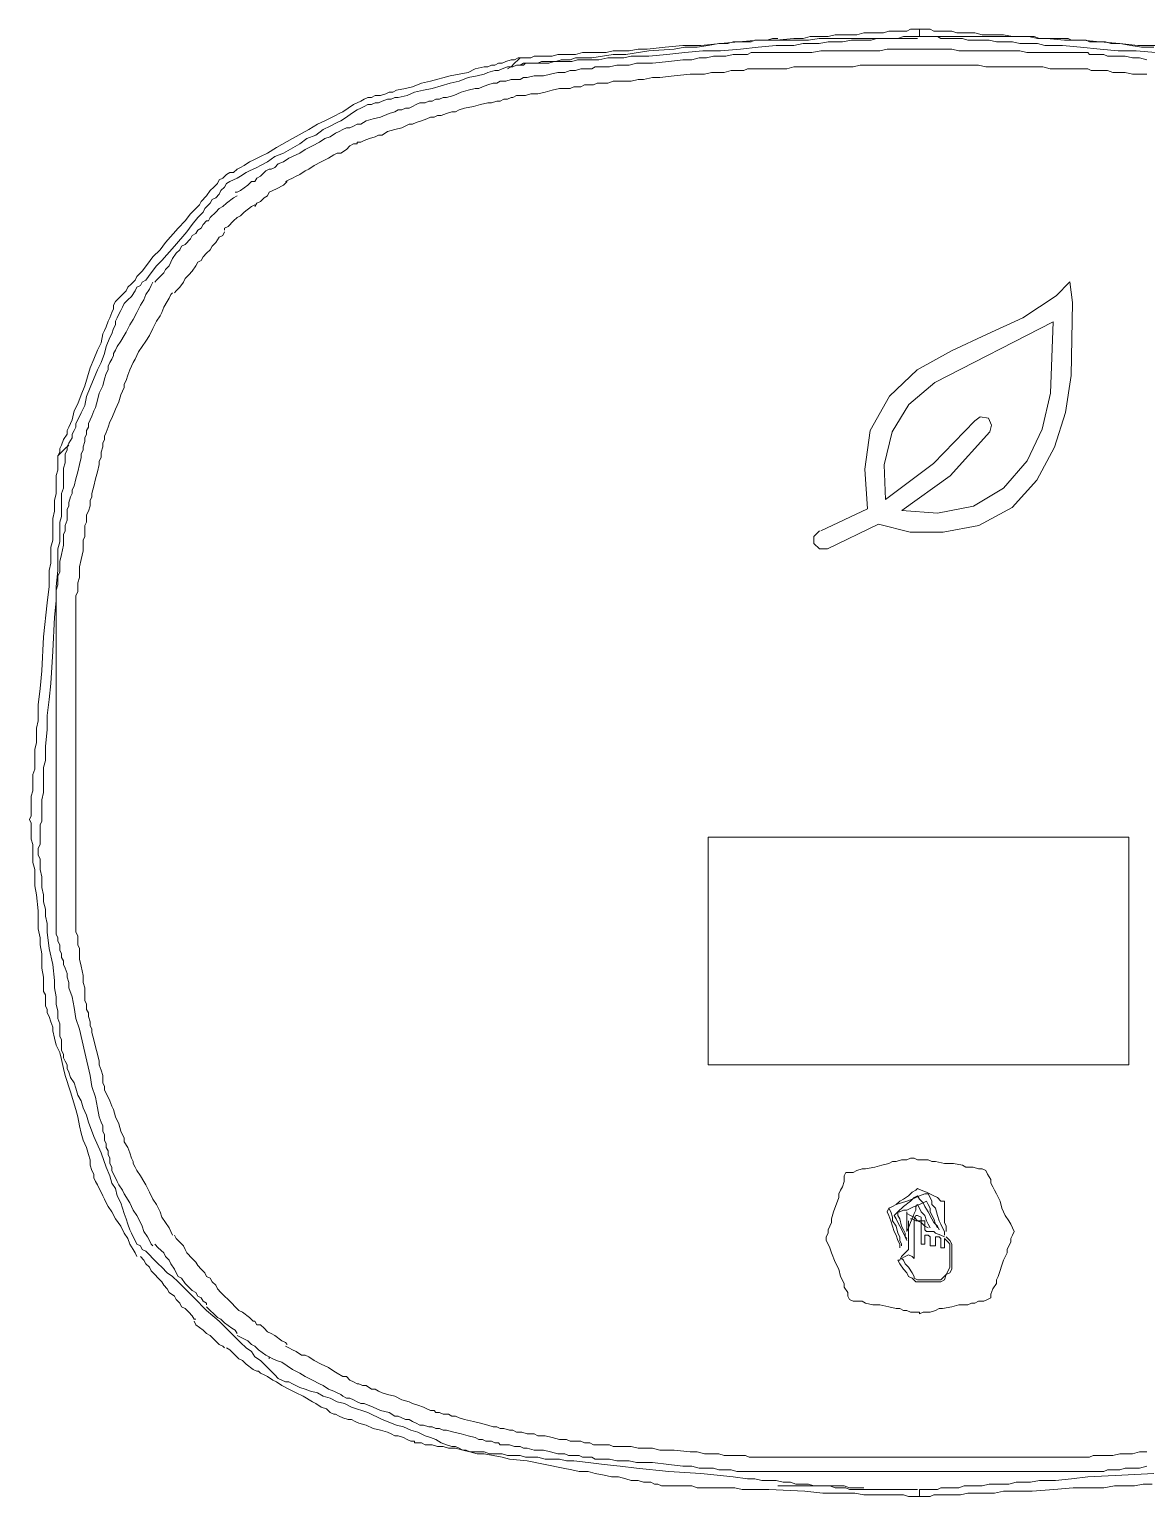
# Model space of a CAD drawing. Header units: millimetres. Extents: x 0 to 17945, y -132 to 1785.
# Drawn here: x 9668.5 to 9751.2, y 251.1 to 359.7 of the extents above; entities that cross this region are included whole.
import ezdxf

# ---------------------------------------------------------------- set-up
doc = ezdxf.new("R2010")
doc.units = ezdxf.units.MM

# ---------------------------------------------------------------- blocks, each defined once
blk = doc.blocks.new('TCR_GROWATT_40KTL3_X_FRONT')
at = {"color": 1, "lineweight": 9}
for points in [[(260.62, 357.59), (260.89, 357.59), (261.15, 357.59), (261.42, 357.59), (261.68, 357.72), (261.95, 357.72), (262.21, 357.72), (262.61, 357.72), (263.01, 357.72), (263.41, 357.85), (263.81, 357.85), (264.34, 357.85), (264.73, 357.85), (265.26, 357.98), (265.79, 357.98), (266.33, 357.98), (266.99, 357.98), (267.52, 358.12), (268.18, 358.12), (268.71, 358.12), (269.38, 358.25), (270.04, 358.25), (271.37, 358.38), (272.69, 358.51), (274.02, 358.51), (275.48, 358.65), (276.8, 358.78), (278.26, 358.91), (279.59, 358.91), (280.91, 359.04), (281.58, 359.04), (282.11, 359.18), (282.77, 359.18), (283.44, 359.18), (283.97, 359.31), (284.5, 359.31), (285.03, 359.31), (285.56, 359.31), (286.09, 359.44), (286.62, 359.44), (287.02, 359.44), (287.55, 359.44), (287.94, 359.57), (288.34, 359.57), (288.61, 359.57), (289.01, 359.57), (289.27, 359.57), (289.54, 359.71), (289.93, 359.71), (290.2, 359.71)], [(290.2, 359.71), (290.47, 359.71), (290.73, 359.71), (291, 359.71), (291.26, 359.57), (291.53, 359.57), (291.79, 359.57), (292.19, 359.57), (292.59, 359.57), (292.98, 359.44), (293.38, 359.44), (293.91, 359.44), (294.31, 359.44), (294.84, 359.31), (295.37, 359.31), (295.9, 359.31), (296.43, 359.31), (297.1, 359.18), (297.63, 359.18), (298.29, 359.18), (298.95, 359.04), (299.62, 359.04), (300.94, 358.91), (302.27, 358.91), (303.59, 358.78), (305.05, 358.65), (306.38, 358.51), (307.71, 358.51)], [(290.2, 359.18), (290.2, 359.44), (290.2, 359.71)], [(260.62, 357.05), (260.89, 357.19), (261.15, 357.19), (261.55, 357.19), (261.95, 357.19), (262.21, 357.32), (262.48, 357.32), (262.75, 357.32), (263.01, 357.32), (263.28, 357.32), (263.67, 357.45), (263.94, 357.45), (264.34, 357.45), (264.73, 357.59), (265.13, 357.59), (265.93, 357.59), (266.72, 357.72), (267.52, 357.85), (268.45, 357.85), (270.17, 358.12), (272.03, 358.25), (272.82, 358.38), (273.75, 358.38), (274.55, 358.51), (275.34, 358.65), (275.74, 358.65), (276.01, 358.65), (276.41, 358.78), (276.8, 358.78), (277.07, 358.78), (277.33, 358.78), (277.73, 358.78), (278, 358.91), (278.26, 358.91), (278.53, 358.91), (278.93, 358.91), (279.32, 359.04), (279.59, 359.04), (279.72, 359.04)], [(290.2, 359.18), (289.93, 359.18), (289.67, 359.18), (289.27, 359.18), (289.01, 359.18), (288.61, 359.04), (288.34, 359.04), (287.94, 359.04), (287.55, 359.04), (287.02, 359.04), (286.62, 358.91), (286.09, 358.91), (285.69, 358.91), (285.16, 358.91), (284.5, 358.78), (283.97, 358.78), (283.44, 358.78), (282.77, 358.65), (282.24, 358.65), (281.58, 358.65), (280.91, 358.51), (279.59, 358.51), (278.26, 358.38), (276.94, 358.25), (275.48, 358.12), (274.15, 358.12), (272.82, 357.98), (271.5, 357.85), (270.17, 357.72), (269.51, 357.72), (268.85, 357.72), (268.32, 357.59), (267.65, 357.59), (267.12, 357.59), (266.46, 357.45), (265.93, 357.45), (265.4, 357.45), (264.87, 357.45), (264.47, 357.32), (263.94, 357.32), (263.54, 357.32), (263.14, 357.32), (262.75, 357.19), (262.48, 357.19), (262.08, 357.19), (261.82, 357.19), (261.55, 357.19), (261.29, 357.19), (261.02, 357.19), (260.89, 357.05)], [(290.07, 359.04), (289.8, 359.04), (289.54, 359.04), (289.01, 359.04), (288.74, 359.04), (288.47, 359.04), (288.08, 359.04), (287.68, 359.04), (287.02, 359.04), (286.62, 359.04), (286.35, 359.04), (285.95, 359.04), (285.69, 359.04), (285.43, 359.04), (285.16, 359.04), (284.89, 359.04), (284.63, 359.04), (284.36, 359.04), (284.1, 359.04), (283.83, 359.04), (283.44, 359.04), (283.04, 359.04), (282.77, 359.04), (281.98, 358.91), (281.58, 358.91), (281.31, 358.91), (280.91, 358.91), (280.65, 358.91), (280.25, 358.91), (279.99, 358.91), (279.72, 358.91), (279.59, 358.91)], [(300.68, 359.04), (300.41, 359.04), (300.01, 359.04), (299.75, 359.04), (299.35, 359.04), (299.09, 359.04), (298.69, 359.18), (298.29, 359.18), (297.63, 359.18), (297.23, 359.18), (296.83, 359.18), (296.56, 359.18), (296.17, 359.18), (295.9, 359.18), (295.64, 359.18), (295.37, 359.18), (295.11, 359.18), (294.84, 359.18), (294.58, 359.18), (294.31, 359.18), (294.05, 359.18), (293.65, 359.18), (293.25, 359.18), (292.59, 359.18), (292.19, 359.18), (291.92, 359.18), (291.53, 359.18), (291.26, 359.18), (291, 359.18), (290.73, 359.18), (290.47, 359.18), (290.2, 359.18)], [(307.71, 357.98), (306.25, 358.12), (304.92, 358.12), (303.59, 358.25), (302.14, 358.38), (300.81, 358.51), (299.48, 358.51), (298.95, 358.65), (298.29, 358.65), (297.63, 358.65), (297.1, 358.78), (296.43, 358.78), (295.9, 358.78), (295.37, 358.91), (294.84, 358.91), (294.31, 358.91), (293.78, 358.91), (293.38, 359.04), (292.98, 359.04), (292.59, 359.04), (292.19, 359.04), (291.79, 359.04), (291.53, 359.18), (291.26, 359.18), (291, 359.18), (290.73, 359.18), (290.47, 359.18), (290.2, 359.18)], [(300.68, 359.04), (300.94, 359.04), (301.21, 359.04), (301.47, 358.91), (301.74, 358.91), (302, 358.91), (302.27, 358.91), (302.54, 358.91), (302.8, 358.78), (303.06, 358.78), (303.33, 358.78), (303.73, 358.78), (303.99, 358.78), (304.39, 358.65), (304.79, 358.65), (305.05, 358.65), (305.85, 358.51), (306.65, 358.38), (307.57, 358.38)], [(226.4, 328.14), (226.54, 328.4), (226.54, 328.67), (226.67, 328.93), (226.8, 329.33), (227.07, 329.73), (227.07, 330), (227.2, 330.26), (227.33, 330.53), (227.46, 330.79), (227.6, 331.46), (227.86, 331.99), (228.13, 332.65), (228.39, 333.31), (228.79, 334.64), (229.06, 335.3), (229.32, 335.96), (229.59, 336.49), (229.72, 337.16), (229.85, 337.42), (229.98, 337.69), (230.12, 338.09), (230.25, 338.35), (230.38, 338.75), (230.51, 339.02), (230.51, 339.28), (230.65, 339.55), (230.91, 339.81), (231.18, 340.08), (231.44, 340.34), (231.58, 340.61), (231.84, 340.87), (232.11, 341.14), (232.24, 341.4), (232.64, 341.8), (233.04, 342.33), (233.43, 342.86), (233.96, 343.39), (234.36, 343.92), (235.29, 344.98), (235.82, 345.52), (236.22, 346.05), (236.62, 346.44), (236.88, 346.71), (237.01, 346.97), (237.41, 347.37), (237.68, 347.77), (237.94, 348.03), (238.21, 348.3), (238.34, 348.56), (238.61, 348.7), (238.87, 348.96), (239.14, 349.1), (239.4, 349.1), (239.67, 349.36), (239.93, 349.49), (240.2, 349.63), (240.59, 349.89), (240.86, 350.02), (241.39, 350.29), (241.92, 350.55), (242.58, 350.95), (243.78, 351.62), (244.97, 352.28), (245.63, 352.68), (246.16, 352.94), (246.7, 353.21), (246.96, 353.34), (247.23, 353.47), (247.49, 353.6), (247.89, 353.87), (248.29, 354.14), (248.55, 354.27), (248.82, 354.4), (249.08, 354.53), (249.35, 354.67), (249.61, 354.67), (249.88, 354.8), (250.28, 354.8), (250.68, 354.93), (250.94, 355.06), (251.2, 355.06), (251.47, 355.2), (252.13, 355.33), (252.66, 355.46), (253.33, 355.73), (253.99, 355.86), (255.45, 356.26), (256.11, 356.39), (256.78, 356.52), (257.31, 356.79), (257.97, 356.92), (258.23, 356.92), (258.5, 357.05), (258.76, 357.05), (259.03, 357.19), (259.3, 357.19), (259.56, 357.32), (259.96, 357.45), (260.22, 357.45), (260.49, 357.59), (260.62, 357.59)], [(259.69, 356.79), (259.96, 356.92), (260.22, 357.19), (260.49, 357.45), (260.62, 357.59)], [(277.73, 357.98), (277.47, 357.85), (277.2, 357.85), (276.94, 357.85), (276.67, 357.85), (276.41, 357.85), (275.87, 357.72), (275.34, 357.72), (274.95, 357.72), (274.42, 357.59), (273.88, 357.59), (273.35, 357.45), (272.69, 357.45), (271.63, 357.32), (270.44, 357.19), (269.91, 357.19), (269.24, 357.19), (268.71, 357.05), (268.18, 357.05), (267.79, 357.05), (267.25, 356.92), (266.86, 356.92), (266.46, 356.92), (266.19, 356.92), (265.93, 356.79), (265.66, 356.79), (265.4, 356.79)], [(290.2, 358.25), (289.93, 358.25), (289.67, 358.25), (289.4, 358.25), (289.14, 358.25), (288.87, 358.25), (288.34, 358.25), (287.81, 358.25), (287.28, 358.12), (286.89, 358.12), (286.35, 358.12), (285.69, 358.12), (285.16, 358.12), (283.97, 358.12), (282.9, 358.12), (282.24, 357.98), (281.71, 357.98), (281.18, 357.98), (280.65, 357.98), (280.25, 357.98), (279.72, 357.98), (279.32, 357.98), (279.06, 357.98), (278.79, 357.98), (278.4, 357.98), (278.13, 357.98), (277.86, 357.98), (277.73, 357.98)], [(302.67, 357.98), (302.4, 357.98), (302.14, 357.98), (301.87, 357.98), (301.47, 357.98), (301.08, 357.98), (300.68, 357.98), (300.28, 357.98), (299.75, 357.98), (299.22, 357.98), (298.69, 357.98), (298.16, 357.98), (297.63, 358.12), (296.43, 358.12), (295.24, 358.12), (294.71, 358.12), (294.18, 358.12), (293.65, 358.12), (293.12, 358.12), (292.59, 358.25), (292.19, 358.25), (291.79, 358.25), (291.53, 358.25), (291.26, 358.25), (291, 358.25), (290.73, 358.25), (290.47, 358.25), (290.2, 358.25)], [(307.04, 357.45), (306.51, 357.59), (305.98, 357.59), (305.45, 357.72), (305.05, 357.72), (304.52, 357.72), (304.12, 357.72), (303.86, 357.85), (303.59, 357.85), (303.33, 357.85), (303.06, 357.85), (302.8, 357.85), (302.67, 357.98)], [(260.62, 357.05), (260.36, 357.05), (260.09, 356.92), (259.69, 356.92), (259.3, 356.79), (259.03, 356.66), (258.76, 356.66), (258.23, 356.52), (257.97, 356.39), (257.44, 356.26), (256.78, 356.13), (256.11, 355.86), (255.45, 355.73), (254.12, 355.33), (253.46, 355.2), (252.8, 355.06), (252.27, 354.8), (251.6, 354.67), (251.34, 354.67), (251.07, 354.53), (250.81, 354.53), (250.41, 354.4), (250.14, 354.27), (249.88, 354.27), (249.61, 354.14), (249.35, 354.14), (249.08, 354), (248.82, 353.87), (248.55, 353.74), (248.15, 353.47), (247.76, 353.21), (247.36, 352.94), (247.09, 352.81), (246.56, 352.54), (246.03, 352.28), (245.5, 351.88), (244.84, 351.62), (244.31, 351.22), (243.11, 350.55), (242.45, 350.29), (241.92, 349.89), (241.39, 349.63), (241.13, 349.49), (240.86, 349.36), (240.59, 349.23), (240.33, 349.1), (239.93, 348.83), (239.67, 348.7), (239.4, 348.56), (239.14, 348.43), (238.87, 348.3), (238.74, 348.03), (238.47, 347.77), (238.34, 347.5), (238.08, 347.24), (237.81, 347.11), (237.68, 346.84), (237.28, 346.44), (237.15, 346.18), (236.75, 345.78), (236.35, 345.25), (235.95, 344.72), (235.03, 343.66), (234.1, 342.6), (233.7, 342.2), (233.3, 341.67), (232.9, 341.14), (232.64, 341), (232.5, 340.74), (232.24, 340.61), (232.11, 340.34), (231.84, 339.94), (231.58, 339.68), (231.31, 339.41), (231.18, 339.15), (231.05, 338.88), (230.91, 338.62), (230.78, 338.35), (230.65, 338.09), (230.65, 337.82), (230.51, 337.56), (230.38, 337.16), (230.25, 336.89), (229.98, 336.23), (229.85, 335.7), (229.59, 335.04), (229.32, 334.51), (228.79, 333.18), (228.52, 332.52), (228.39, 331.85), (228.13, 331.32), (227.86, 330.79), (227.73, 330.53), (227.73, 330.26), (227.6, 330), (227.46, 329.73), (227.46, 329.47), (227.2, 329.07), (227.07, 328.8), (227.07, 328.54), (226.93, 328.27), (226.93, 328.14)], [(265.4, 356.79), (265.13, 356.79), (264.73, 356.66), (264.34, 356.66), (263.94, 356.52), (263.67, 356.52), (263.41, 356.52), (262.88, 356.39), (262.35, 356.26), (261.68, 356.26), (261.15, 356.13), (260.89, 356.13), (260.62, 355.99), (260.36, 355.99), (259.96, 355.99), (259.56, 355.86), (259.3, 355.86), (259.16, 355.86)], [(260.89, 357.05), (260.62, 357.05)], [(266.06, 355.59), (266.33, 355.73), (266.59, 355.73), (266.86, 355.73), (267.12, 355.73), (267.52, 355.86), (267.92, 355.86), (268.32, 355.86), (268.85, 355.86), (269.38, 355.99), (269.77, 355.99), (270.44, 356.13), (270.97, 356.13), (272.03, 356.26), (273.22, 356.39), (273.75, 356.39), (274.28, 356.39), (274.81, 356.52), (275.34, 356.52), (275.74, 356.52), (276.27, 356.66), (276.67, 356.66), (276.94, 356.66), (277.2, 356.66), (277.47, 356.79), (277.73, 356.79), (278, 356.79), (278.13, 356.79)], [(278.13, 356.79), (278.4, 356.79), (278.66, 356.79), (278.93, 356.79), (279.19, 356.79), (279.46, 356.79), (279.99, 356.79), (280.38, 356.79), (280.91, 356.92), (281.44, 356.92), (281.98, 356.92), (282.51, 356.92), (283.04, 356.92), (284.23, 356.92), (285.29, 356.92), (285.82, 357.05), (286.35, 357.05), (286.89, 357.05), (287.41, 357.05), (287.94, 357.05), (288.34, 357.05), (288.74, 357.05), (289.14, 357.05), (289.4, 357.05), (289.67, 357.05), (289.93, 357.05), (290.2, 357.05)], [(290.2, 357.05), (290.47, 357.05), (290.73, 357.05), (291, 357.05), (291.39, 357.05), (291.66, 357.05), (292.06, 357.05), (292.59, 357.05), (292.98, 357.05), (293.51, 357.05), (294.05, 357.05), (294.58, 357.05), (295.11, 356.92), (296.17, 356.92), (297.36, 356.92), (297.89, 356.92), (298.42, 356.92), (298.95, 356.92), (299.35, 356.92), (299.88, 356.79), (300.28, 356.79), (300.68, 356.79), (301.08, 356.79), (301.34, 356.79), (301.6, 356.79), (301.87, 356.79), (302.14, 356.79)], [(302.14, 356.79), (302.4, 356.79), (302.67, 356.79), (302.93, 356.66), (303.33, 356.66), (303.73, 356.66), (304.12, 356.66), (304.52, 356.52), (305.05, 356.52), (305.45, 356.52), (305.98, 356.39), (306.51, 356.39), (307.04, 356.39)], [(259.16, 355.86), (258.9, 355.73), (258.63, 355.73), (258.23, 355.59), (257.84, 355.46), (257.57, 355.33), (257.31, 355.33), (256.78, 355.2), (256.25, 355.06), (255.72, 354.8), (255.18, 354.67), (254.92, 354.67), (254.65, 354.53), (254.39, 354.53), (254.12, 354.4), (253.86, 354.4), (253.59, 354.27), (253.33, 354.27), (253.19, 354.27)], [(260.09, 354.67), (260.36, 354.8), (260.62, 354.8), (261.02, 354.8), (261.42, 354.93), (261.68, 354.93), (261.95, 354.93), (262.48, 355.06), (263.01, 355.2), (263.54, 355.33), (264.07, 355.33), (264.34, 355.33), (264.6, 355.46), (264.87, 355.46), (265.13, 355.46), (265.4, 355.59), (265.66, 355.59), (265.93, 355.59), (266.06, 355.59)], [(253.19, 354.27), (252.93, 354.14), (252.66, 354), (252.4, 353.87), (252.13, 353.87), (251.87, 353.74), (251.6, 353.74), (251.34, 353.6), (250.94, 353.47), (250.28, 353.21), (249.75, 353.08), (249.22, 352.94), (248.82, 352.68), (248.55, 352.68), (248.29, 352.54), (248.02, 352.41), (247.76, 352.41), (247.49, 352.28)], [(254.26, 353.21), (254.52, 353.34), (254.79, 353.34), (255.18, 353.47), (255.58, 353.6), (255.85, 353.6), (256.11, 353.74), (256.51, 353.87), (257.17, 354), (257.7, 354.14), (258.23, 354.27), (258.5, 354.27), (258.9, 354.4), (259.16, 354.4), (259.43, 354.53), (259.69, 354.53), (259.96, 354.67), (260.09, 354.67)], [(248.55, 351.35), (248.82, 351.35), (249.08, 351.48), (249.48, 351.62), (249.88, 351.75), (250.14, 351.88), (250.41, 351.88), (250.81, 352.15), (251.34, 352.28), (251.87, 352.41), (252.4, 352.68), (252.66, 352.68), (252.93, 352.81), (253.33, 352.94), (253.73, 353.08), (253.99, 353.21), (254.26, 353.21)], [(247.49, 352.28), (247.23, 352.15), (246.96, 352.01), (246.56, 351.75), (246.16, 351.62), (245.77, 351.35), (245.24, 351.09), (244.71, 350.82), (244.31, 350.55), (243.78, 350.29), (243.51, 350.16), (243.11, 349.89), (242.72, 349.76), (242.45, 349.49), (242.19, 349.36), (242.05, 349.36)], [(243.25, 348.43), (243.51, 348.56), (243.78, 348.7), (244.04, 348.83), (244.31, 348.96), (244.71, 349.23), (244.97, 349.36), (245.37, 349.63), (245.9, 349.89), (246.43, 350.16), (246.83, 350.42), (247.09, 350.55), (247.36, 350.55), (247.76, 350.82), (248.02, 351.09), (248.29, 351.22), (248.55, 351.22), (248.55, 351.35)], [(242.05, 349.36), (241.79, 349.23), (241.39, 348.83), (241.13, 348.7), (240.99, 348.43), (240.73, 348.43), (240.46, 348.17), (239.93, 347.77), (239.67, 347.64), (239.53, 347.64)], [(243.38, 348.43), (243.11, 348.17), (242.58, 347.9), (242.32, 347.77), (242.05, 347.64), (241.92, 347.37), (241.66, 347.24), (241.39, 346.97), (241.13, 346.84), (240.99, 346.58)], [(239.67, 347.37), (239.4, 347.24), (238.87, 346.84), (238.61, 346.58), (238.34, 346.44), (238.08, 346.18), (237.68, 345.78), (237.54, 345.52), (237.41, 345.52)], [(240.99, 346.71), (240.73, 346.58), (240.2, 346.18), (239.93, 345.91), (239.67, 345.78), (239.4, 345.52), (239, 345.12), (238.74, 344.98), (238.74, 344.85)], [(237.41, 345.52), (237.15, 345.25), (237.01, 344.98), (236.75, 344.85), (236.62, 344.59), (236.35, 344.45), (236.22, 344.19), (235.82, 343.79), (235.55, 343.66), (235.42, 343.39), (235.16, 343.13), (234.89, 342.73), (234.76, 342.46), (234.63, 342.2), (234.36, 341.93), (234.23, 341.67), (233.96, 341.4), (233.7, 341.14), (233.57, 341)], [(238.74, 344.72), (238.61, 344.45), (238.34, 344.32), (238.08, 343.92), (237.81, 343.66), (237.68, 343.39), (237.41, 343.13), (237.15, 342.86), (237.01, 342.6), (236.75, 342.46), (236.62, 342.2), (236.35, 341.8), (236.08, 341.54), (235.82, 341.27), (235.69, 341), (235.42, 340.61), (235.16, 340.34), (235.03, 340.21)], [(233.43, 341), (233.3, 340.74), (233.17, 340.47), (232.9, 340.08), (232.77, 339.68), (232.5, 339.28), (232.24, 338.75), (231.97, 338.22), (231.71, 337.82), (231.44, 337.29), (231.31, 337.03), (231.05, 336.63), (230.78, 336.23), (230.65, 335.96), (230.51, 335.7), (230.51, 335.57)], [(231.97, 335.04), (232.11, 335.3), (232.24, 335.57), (232.37, 335.83), (232.64, 336.23), (232.9, 336.63), (233.17, 337.03), (233.43, 337.56), (233.7, 338.09), (233.96, 338.49), (234.1, 338.75), (234.23, 339.15), (234.49, 339.55), (234.63, 339.81), (234.76, 340.08), (234.89, 340.21)], [(230.51, 335.57), (230.38, 335.3), (230.25, 335.04), (230.12, 334.77), (230.12, 334.51), (229.98, 334.24), (229.85, 333.84), (229.72, 333.31), (229.46, 332.78), (229.32, 332.25), (229.19, 331.72), (229.06, 331.46), (228.92, 331.06), (228.79, 330.79), (228.66, 330.53), (228.66, 330.26), (228.52, 330)], [(229.85, 329.33), (229.85, 329.6), (229.98, 329.86), (230.12, 330.26), (230.25, 330.66), (230.38, 330.92), (230.65, 331.59), (230.91, 332.12), (231.05, 332.65), (231.31, 333.18), (231.31, 333.45), (231.44, 333.71), (231.58, 334.11), (231.71, 334.51), (231.84, 334.77), (231.97, 335.04)], [(228.52, 330), (228.52, 329.73), (228.39, 329.47), (228.39, 329.2), (228.26, 328.8), (228.26, 328.54), (228.13, 328.27), (228.13, 328.01), (228, 327.48), (227.86, 326.95), (227.73, 326.42), (227.6, 325.88), (227.46, 325.62), (227.46, 325.35), (227.33, 325.09), (227.2, 324.69), (227.2, 324.43), (227.07, 324.16), (227.07, 324.03)], [(228.52, 323.5), (228.52, 323.76), (228.66, 324.03), (228.79, 324.43), (228.79, 324.82), (228.92, 325.09), (228.92, 325.35), (229.06, 325.88), (229.19, 326.42), (229.32, 326.95), (229.46, 327.48), (229.46, 327.74), (229.59, 328.01), (229.59, 328.4), (229.72, 328.8), (229.72, 329.07), (229.85, 329.33)], [(229.19, 274.42), (229.06, 274.69), (229.06, 274.95), (228.92, 275.22), (228.79, 275.62), (228.79, 276.01), (228.66, 276.41), (228.52, 276.94), (228.26, 277.47), (228.13, 278), (228, 278.53), (227.86, 279.2), (227.73, 279.73), (227.33, 281.05), (226.93, 282.25), (226.8, 282.78), (226.67, 283.44), (226.54, 283.97), (226.27, 284.5), (226.14, 285.03), (226.01, 285.56), (226.01, 285.83), (225.87, 286.23), (225.74, 286.62), (225.61, 286.89), (225.61, 287.15), (225.47, 287.42), (225.47, 287.69), (225.47, 287.95), (225.47, 288.22), (225.34, 288.48), (225.34, 288.75), (225.34, 289.01), (225.34, 289.28), (225.34, 289.54), (225.21, 290.21), (225.21, 290.74), (225.21, 291.27), (225.08, 291.93), (225.08, 292.46), (224.94, 293.12), (224.94, 294.45), (224.81, 295.64), (224.68, 296.31), (224.68, 296.84), (224.68, 297.5), (224.55, 298.03), (224.55, 298.56), (224.55, 299.09), (224.55, 299.36), (224.41, 299.76), (224.41, 300.15), (224.41, 300.42), (224.41, 300.68), (224.41, 300.95), (224.28, 301.21), (224.41, 301.48), (224.41, 301.88), (224.41, 302.14), (224.41, 302.41), (224.41, 302.67), (224.41, 302.94), (224.55, 303.34), (224.55, 303.73), (224.55, 304.13), (224.55, 304.53), (224.68, 304.93), (224.68, 305.46), (224.68, 305.86), (224.68, 306.39), (224.81, 306.92), (224.81, 307.45), (224.81, 307.98), (224.94, 308.51), (224.94, 309.17), (224.94, 309.7), (225.08, 310.9), (225.21, 312.22), (225.34, 314.74), (225.61, 317.26), (225.74, 318.46), (225.74, 319.65), (225.87, 320.18), (225.87, 320.84), (225.87, 321.38), (226.01, 321.9), (226.01, 322.44), (226.01, 322.97), (226.01, 323.5), (226.14, 324.03), (226.14, 324.43), (226.14, 324.82), (226.27, 325.35), (226.27, 325.75), (226.27, 326.02), (226.27, 326.42), (226.27, 326.68), (226.4, 327.08), (226.4, 327.34), (226.4, 327.74), (226.4, 328.01), (226.4, 328.14)], [(226.93, 328.14), (226.93, 327.87), (226.93, 327.61), (226.8, 327.21), (226.8, 326.95), (226.8, 326.68), (226.8, 326.42), (226.8, 326.02), (226.8, 325.75), (226.67, 325.35), (226.67, 324.96), (226.67, 324.56), (226.67, 324.16), (226.67, 323.63), (226.54, 323.23), (226.54, 322.7), (226.54, 322.3), (226.54, 321.77), (226.4, 321.24), (226.4, 320.71), (226.4, 319.65), (226.27, 318.46), (226.27, 317.4), (226.14, 316.2), (226.01, 313.68), (225.87, 311.29), (225.74, 310.1), (225.61, 308.91), (225.61, 307.85), (225.47, 306.65), (225.47, 306.12), (225.47, 305.59), (225.34, 305.06), (225.34, 304.53), (225.34, 304.13), (225.34, 303.6), (225.34, 303.2), (225.21, 302.67), (225.21, 302.27), (225.21, 301.88), (225.21, 301.48), (225.21, 301.08), (225.08, 300.82), (225.08, 300.42), (225.08, 300.15), (225.08, 299.89), (225.08, 299.62), (225.08, 299.36), (224.94, 299.09), (224.94, 298.83), (224.94, 298.56), (225.08, 298.3), (225.08, 298.03), (225.08, 297.76), (225.08, 297.5), (225.21, 296.97), (225.21, 296.57), (225.21, 296.18), (225.34, 295.64), (225.34, 295.11), (225.47, 294.58), (225.47, 294.05), (225.61, 293.52), (225.61, 292.86), (225.74, 291.66), (226.01, 290.47), (226.14, 289.28), (226.14, 288.75), (226.27, 288.08), (226.27, 287.55), (226.4, 287.02), (226.4, 286.49), (226.54, 286.09), (226.54, 285.56), (226.54, 285.16), (226.67, 284.9), (226.67, 284.64), (226.67, 284.37), (226.67, 284.11), (226.8, 283.84), (226.8, 283.57), (226.93, 283.31), (227.07, 283.04), (227.07, 282.78), (227.2, 282.51), (227.33, 282.11), (227.6, 281.72), (227.73, 281.32), (227.86, 280.79), (228.13, 280.39), (228.26, 279.86), (228.52, 279.33), (228.66, 278.8), (229.06, 277.74), (229.59, 276.54), (229.98, 275.48), (230.25, 274.82), (230.38, 274.29), (230.65, 273.89), (230.78, 273.36), (231.05, 272.83), (231.18, 272.43), (231.31, 272.04), (231.44, 271.64), (231.58, 271.24), (231.71, 270.84), (231.84, 270.58), (231.97, 270.31), (232.11, 270.05), (232.24, 269.78), (232.5, 269.65), (232.64, 269.38), (232.9, 269.25), (233.17, 268.98), (233.43, 268.72), (233.83, 268.32), (234.1, 268.06), (234.49, 267.66), (234.89, 267.39), (235.29, 266.99), (235.69, 266.6), (236.08, 266.2), (236.48, 265.8), (237.41, 264.87), (238.34, 264.08), (238.74, 263.68), (239.14, 263.28), (239.53, 262.88), (239.93, 262.48), (240.33, 262.09), (240.73, 261.82), (240.99, 261.42), (241.39, 261.16), (241.66, 260.89), (241.92, 260.63), (242.19, 260.36), (242.45, 260.1), (242.72, 259.83), (242.98, 259.7), (243.25, 259.57), (243.51, 259.57), (243.78, 259.43), (244.31, 259.17), (244.71, 259.04), (245.11, 258.9), (245.63, 258.77), (246.03, 258.51), (246.56, 258.37), (247.09, 258.11), (247.62, 257.98), (248.15, 257.71), (249.35, 257.31), (250.41, 256.78), (251.47, 256.38), (252, 256.25), (252.53, 255.99), (253.06, 255.85), (253.59, 255.59), (253.99, 255.45), (254.39, 255.32), (254.79, 255.06), (255.18, 254.92), (255.58, 254.79), (255.85, 254.79), (256.11, 254.66), (256.38, 254.53), (256.64, 254.53), (256.91, 254.39), (257.31, 254.39), (257.7, 254.39), (257.97, 254.39), (258.37, 254.26), (258.63, 254.26), (259.03, 254.26), (259.3, 254.26), (259.69, 254.13), (260.09, 254.13), (260.62, 254.13), (261.02, 254), (261.55, 254), (261.95, 254), (262.48, 253.86), (263.01, 253.86), (263.54, 253.86), (264.07, 253.73), (264.6, 253.73), (265.66, 253.6), (266.86, 253.46), (268.05, 253.33), (269.24, 253.2), (271.63, 252.94), (274.02, 252.8), (275.21, 252.67), (276.41, 252.54), (277.47, 252.4), (278, 252.4), (278.53, 252.27), (279.06, 252.27), (279.59, 252.27), (280.12, 252.14), (280.65, 252.14), (281.05, 252.01), (281.58, 252.01), (281.98, 252.01), (282.37, 251.87), (282.77, 251.87), (283.17, 251.87), (283.57, 251.87), (283.97, 251.74), (284.23, 251.74), (284.5, 251.74), (284.76, 251.74), (285.03, 251.61), (285.29, 251.61), (285.69, 251.61), (285.95, 251.61), (286.09, 251.61)], [(226.4, 328.14), (226.67, 328.4), (226.93, 328.67), (227.2, 328.93)], [(290.2, 251.61), (290.47, 251.61), (290.86, 251.61), (291.26, 251.61), (291.53, 251.61), (291.79, 251.74), (292.06, 251.74), (292.45, 251.74), (292.72, 251.74), (293.12, 251.74), (293.51, 251.87), (293.91, 251.87), (294.44, 251.87), (294.84, 251.87), (295.37, 252.01), (295.77, 252.01), (296.3, 252.01), (296.83, 252.01), (297.36, 252.14), (297.89, 252.14), (298.42, 252.14), (299.09, 252.27), (300.28, 252.27), (301.47, 252.4), (302.67, 252.54), (305.19, 252.67), (307.57, 252.8)], [(227.07, 324.03), (227.07, 323.76), (227.07, 323.36), (226.93, 322.97), (226.93, 322.57), (226.8, 322.3), (226.8, 322.04), (226.8, 321.51), (226.67, 320.84), (226.54, 320.31), (226.54, 319.78), (226.54, 319.52), (226.4, 319.25), (226.4, 318.99), (226.4, 318.59), (226.27, 318.19), (226.27, 317.93), (226.27, 317.79)], [(227.73, 317.53), (227.73, 317.79), (227.86, 318.06), (227.86, 318.46), (227.86, 318.72), (228, 319.12), (228, 319.39), (228, 319.92), (228.13, 320.45), (228.26, 321.11), (228.26, 321.64), (228.26, 321.9), (228.39, 322.17), (228.39, 322.57), (228.39, 322.97), (228.52, 323.23), (228.52, 323.5)], [(226.27, 317.79), (226.27, 317.53), (226.27, 317.26), (226.27, 317), (226.27, 316.73), (226.27, 316.47), (226.27, 316.2), (226.27, 315.94), (226.27, 315.54), (226.27, 315.14), (226.27, 314.74), (226.27, 314.35), (226.27, 313.95), (226.27, 313.55), (226.27, 313.02), (226.27, 312.62), (226.27, 312.09), (226.27, 311.56), (226.27, 311.03), (226.27, 309.97), (226.27, 308.91), (226.27, 307.71), (226.27, 305.46), (226.27, 303.07), (226.27, 301.88), (226.27, 300.82), (226.27, 299.76), (226.27, 299.22), (226.27, 298.69), (226.27, 298.3), (226.27, 297.76), (226.27, 297.23), (226.27, 296.84), (226.27, 296.44), (226.27, 296.04), (226.27, 295.64), (226.27, 295.25), (226.27, 294.85), (226.27, 294.58), (226.27, 294.32), (226.27, 294.05), (226.27, 293.79), (226.27, 293.52), (226.27, 293.26), (226.27, 292.99)], [(227.73, 293.26), (227.73, 293.52), (227.73, 293.92), (227.73, 294.32), (227.73, 294.58), (227.73, 294.85), (227.73, 295.11), (227.73, 295.51), (227.73, 295.91), (227.73, 296.31), (227.73, 296.7), (227.73, 297.1), (227.73, 297.5), (227.73, 297.9), (227.73, 298.43), (227.73, 298.96), (227.73, 299.36), (227.73, 299.89), (227.73, 300.95), (227.73, 302.01), (227.73, 303.07), (227.73, 305.46), (227.73, 307.71), (227.73, 308.78), (227.73, 309.84), (227.73, 310.9), (227.73, 311.43), (227.73, 311.96), (227.73, 312.36), (227.73, 312.89), (227.73, 313.28), (227.73, 313.68), (227.73, 314.08), (227.73, 314.48), (227.73, 314.88), (227.73, 315.27), (227.73, 315.67), (227.73, 315.94), (227.73, 316.2), (227.73, 316.47), (227.73, 316.73), (227.73, 317.13), (227.73, 317.4), (227.73, 317.53)], [(274.55, 299.89), (274.55, 299.62), (274.55, 299.36), (274.55, 298.96), (274.55, 298.56), (274.55, 298.3), (274.55, 297.9), (274.55, 297.5), (274.55, 297.23), (274.55, 296.97), (274.55, 296.7), (274.55, 296.04), (274.55, 295.25), (274.55, 294.58), (274.55, 293.79), (274.55, 293.12), (274.55, 291.53), (274.55, 289.94), (274.55, 289.15), (274.55, 288.35), (274.55, 287.69), (274.55, 287.02), (274.55, 286.36), (274.55, 285.96), (274.55, 285.7), (274.55, 285.43), (274.55, 285.16), (274.55, 284.9), (274.55, 284.64), (274.55, 284.37), (274.55, 283.97), (274.55, 283.71), (274.55, 283.44), (274.55, 283.18), (274.55, 283.04)], [(305.72, 299.89), (305.32, 299.89), (304.92, 299.89), (304.66, 299.89), (304.39, 299.89), (303.99, 299.89), (303.73, 299.89), (303.33, 299.89), (302.8, 299.89), (302.4, 299.89), (301.87, 299.89), (301.34, 299.89), (300.81, 299.89), (300.28, 299.89), (299.75, 299.89), (299.09, 299.89), (298.55, 299.89), (297.89, 299.89), (297.23, 299.89), (296.56, 299.89), (295.9, 299.89), (294.44, 299.89), (293.12, 299.89), (291.66, 299.89), (290.2, 299.89), (288.74, 299.89), (287.28, 299.89), (285.82, 299.89), (284.36, 299.89), (283.7, 299.89), (283.04, 299.89), (282.37, 299.89), (281.84, 299.89), (281.18, 299.89), (280.52, 299.89), (279.99, 299.89), (279.46, 299.89), (278.93, 299.89), (278.4, 299.89), (277.86, 299.89), (277.47, 299.89), (277.07, 299.89), (276.67, 299.89), (276.27, 299.89), (275.87, 299.89), (275.61, 299.89), (275.34, 299.89), (275.08, 299.89), (274.81, 299.89), (274.55, 299.89)], [(305.72, 283.04), (305.72, 283.31), (305.72, 283.57), (305.72, 283.84), (305.72, 284.24), (305.72, 284.64), (305.72, 284.9), (305.72, 285.16), (305.72, 285.43), (305.72, 285.7), (305.72, 285.96), (305.72, 286.36), (305.72, 287.02), (305.72, 287.69), (305.72, 288.35), (305.72, 289.15), (305.72, 289.94), (305.72, 291.53), (305.72, 293.12), (305.72, 293.79), (305.72, 294.58), (305.72, 295.25), (305.72, 296.04), (305.72, 296.7), (305.72, 296.97), (305.72, 297.23), (305.72, 297.5), (305.72, 297.9), (305.72, 298.16), (305.72, 298.56), (305.72, 298.83), (305.72, 299.22), (305.72, 299.49), (305.72, 299.76), (305.72, 299.89)], [(226.27, 292.99), (226.27, 292.73), (226.4, 292.46), (226.4, 292.2), (226.54, 291.93), (226.54, 291.53), (226.67, 291.27), (226.67, 291), (226.8, 290.74), (226.8, 290.47), (226.93, 290.21), (227.07, 289.81), (227.07, 289.54), (227.2, 289.15), (227.2, 288.75), (227.46, 288.08), (227.6, 287.29), (227.73, 286.49), (228, 285.7), (228.39, 283.97), (228.79, 282.25), (228.92, 281.45), (229.19, 280.66), (229.32, 279.86), (229.46, 279.2), (229.59, 278.8), (229.72, 278.53), (229.72, 278.14), (229.85, 277.87), (229.85, 277.47), (229.98, 277.21), (229.98, 276.94), (230.12, 276.68), (230.12, 276.41), (230.25, 276.15), (230.25, 275.75), (230.38, 275.48), (230.38, 275.22), (230.51, 274.95)], [(228.52, 287.29), (228.52, 287.55), (228.39, 287.82), (228.39, 288.08), (228.39, 288.48), (228.39, 288.75), (228.26, 289.15), (228.26, 289.67), (228.13, 290.34), (228, 290.87), (228, 291.4), (228, 291.66), (227.86, 291.93), (227.86, 292.33), (227.86, 292.59), (227.73, 292.86), (227.73, 293.12), (227.73, 293.26)], [(229.85, 281.45), (229.72, 281.72), (229.72, 281.98), (229.72, 282.25), (229.59, 282.65), (229.46, 283.04), (229.46, 283.31), (229.32, 283.84), (229.19, 284.37), (229.06, 284.9), (228.92, 285.43), (228.92, 285.7), (228.79, 285.96), (228.79, 286.23), (228.66, 286.62), (228.66, 286.89), (228.52, 287.15), (228.52, 287.29)], [(274.55, 283.04), (274.81, 283.04), (275.08, 283.04), (275.34, 283.04), (275.61, 283.04), (275.87, 283.04), (276.27, 283.04), (276.67, 283.04), (277.07, 283.04), (277.47, 283.04), (277.86, 283.04), (278.4, 283.04), (278.93, 283.04), (279.46, 283.04), (279.99, 283.04), (280.52, 283.04), (281.18, 283.04), (281.84, 283.04), (282.37, 283.04), (283.04, 283.04), (283.7, 283.04), (284.36, 283.04), (285.82, 283.04), (287.28, 283.04), (288.74, 283.04), (290.2, 283.04), (291.66, 283.04), (293.12, 283.04), (294.44, 283.04), (295.9, 283.04), (296.56, 283.04), (297.23, 283.04), (297.89, 283.04), (298.55, 283.04), (299.09, 283.04), (299.75, 283.04), (300.28, 283.04), (300.81, 283.04), (301.34, 283.04), (301.87, 283.04), (302.4, 283.04), (302.8, 283.04), (303.33, 283.04), (303.73, 283.04), (303.99, 283.04), (304.39, 283.04), (304.66, 283.04), (304.92, 283.04), (305.19, 283.04), (305.58, 283.04), (305.72, 283.04)], [(231.97, 275.88), (231.84, 276.15), (231.71, 276.54), (231.58, 276.94), (231.31, 277.34), (231.31, 277.61), (231.05, 278.14), (230.91, 278.67), (230.65, 279.2), (230.51, 279.73), (230.38, 279.99), (230.25, 280.39), (230.12, 280.66), (229.98, 280.92), (229.85, 281.19), (229.85, 281.45)], [(289.54, 276.15), (289.27, 276.01), (288.87, 276.01), (288.47, 275.88), (288.21, 275.88), (287.94, 275.75), (287.41, 275.62), (286.89, 275.48), (286.22, 275.35), (285.95, 275.35), (285.56, 275.22), (285.29, 275.08), (285.03, 275.08), (284.76, 275.08), (284.63, 274.82), (284.63, 274.42), (284.5, 274.02), (284.36, 273.76), (284.23, 273.49), (284.23, 273.23), (283.83, 272.17), (283.7, 271.64), (283.7, 271.37), (283.57, 271.11), (283.44, 270.84), (283.44, 270.58), (283.3, 270.31), (283.3, 270.05), (283.44, 269.78), (283.57, 269.51), (283.7, 269.12), (283.97, 268.45), (284.23, 267.92), (284.36, 267.39), (284.63, 266.86), (284.63, 266.6), (284.89, 266.2), (284.89, 265.93), (285.03, 265.67), (285.29, 265.54), (285.56, 265.54), (285.95, 265.54), (286.22, 265.4), (286.75, 265.27), (287.28, 265.27), (287.94, 265.14), (288.47, 265.01), (288.74, 265.01), (289.01, 264.87), (289.27, 264.87), (289.54, 264.74), (289.93, 264.74), (290.2, 264.74), (290.2, 264.61)], [(290.2, 264.61), (290.47, 264.74), (290.73, 264.74), (291, 264.74), (291.39, 264.87), (291.66, 265.01), (291.92, 265.01), (292.59, 265.14), (293.12, 265.27), (293.78, 265.27), (294.05, 265.4), (294.31, 265.4), (294.58, 265.54), (294.97, 265.54), (295.24, 265.67), (295.5, 265.8), (295.5, 266.07), (295.64, 266.46), (295.9, 266.86), (295.9, 267.13), (296.03, 267.39), (296.43, 268.59), (296.7, 269.12), (296.7, 269.38), (296.83, 269.65), (296.96, 269.91), (296.96, 270.18), (297.1, 270.44), (297.23, 270.71), (297.1, 270.97), (296.96, 271.24), (296.83, 271.5), (296.56, 271.9), (296.43, 272.17), (296.3, 272.43), (296.17, 272.96), (295.9, 273.49), (295.77, 273.76), (295.64, 274.02), (295.5, 274.29), (295.5, 274.55), (295.24, 274.95), (295.11, 275.22), (294.84, 275.35), (294.58, 275.35), (294.18, 275.48), (293.91, 275.48), (293.65, 275.48), (293.38, 275.62), (292.72, 275.75), (292.06, 275.75), (291.39, 275.88), (291.13, 275.88), (290.86, 276.01), (290.6, 276.01), (290.33, 276.01), (290.07, 276.01), (289.8, 276.15), (289.54, 276.15)], [(230.51, 274.95), (230.65, 274.69), (230.78, 274.42), (230.91, 274.16), (231.18, 273.76), (231.31, 273.49), (231.71, 272.83), (231.97, 272.3), (232.24, 271.9), (232.5, 271.37), (232.64, 271.11), (232.77, 270.71), (233.04, 270.31), (233.17, 270.05), (233.3, 269.78), (233.43, 269.65)], [(234.89, 270.44), (234.76, 270.71), (234.63, 270.97), (234.36, 271.37), (234.1, 271.77), (233.96, 272.17), (233.7, 272.7), (233.43, 273.1), (233.17, 273.63), (232.9, 274.16), (232.77, 274.42), (232.5, 274.82), (232.24, 275.22), (232.11, 275.48), (231.97, 275.75), (231.97, 275.88)], [(232.24, 268.85), (232.11, 269.12), (231.97, 269.38), (231.71, 269.78), (231.58, 270.18), (231.31, 270.58), (231.05, 271.11), (230.65, 271.64), (230.38, 272.17), (230.12, 272.56), (229.98, 272.83), (229.85, 273.1), (229.72, 273.36), (229.59, 273.63), (229.46, 273.89), (229.32, 274.16), (229.19, 274.42)], [(288.74, 269.51), (288.74, 269.78), (288.61, 270.05), (288.47, 270.44), (288.34, 270.71), (288.21, 271.11), (288.08, 271.5), (287.94, 271.9), (287.81, 272.17), (287.94, 272.43), (288.21, 272.56), (288.47, 272.7), (288.74, 272.96), (289.01, 273.1), (289.4, 273.36), (289.67, 273.63), (289.93, 273.76), (290.07, 273.89)], [(290.07, 273.89), (290.33, 273.76), (290.73, 273.63), (291.26, 273.36), (291.53, 273.23), (291.79, 272.96), (292.06, 272.96), (292.06, 272.7), (292.06, 272.43), (292.06, 272.04), (292.06, 271.37), (292.19, 271.11), (292.19, 270.84), (292.19, 270.71)], [(292.06, 270.71), (291.92, 270.97), (291.79, 271.24), (291.66, 271.5), (291.53, 271.9), (291.39, 272.43), (291.13, 272.7), (291.13, 272.96), (291, 273.23), (290.86, 273.49), (290.6, 273.49), (290.2, 273.36), (289.67, 273.1), (289.27, 272.96), (288.87, 272.83), (288.47, 272.7), (288.21, 272.56), (287.94, 272.43)], [(289.27, 270.05), (289.14, 270.31), (289.01, 270.58), (288.74, 271.11), (288.61, 271.37), (288.47, 271.64), (288.34, 271.9), (288.61, 272.17), (289.01, 272.56), (289.54, 272.96), (289.8, 273.23), (290.07, 273.36)], [(291.53, 270.97), (291.39, 271.24), (291.26, 271.64), (291, 272.17), (291, 272.43), (290.86, 272.7), (290.73, 272.96), (290.47, 272.83), (290.2, 272.7), (289.8, 272.56), (289.27, 272.3), (289.01, 272.3), (288.74, 272.17), (288.61, 272.17)], [(289.27, 270.71), (289.4, 270.97), (289.54, 271.37), (289.67, 271.64), (289.8, 272.04), (289.93, 272.3), (289.93, 272.56), (290.07, 272.7)], [(290.07, 273.36), (290.2, 273.1), (290.47, 272.83), (290.6, 272.56), (290.86, 272.17), (291.13, 271.64), (291.26, 271.37), (291.53, 271.11), (291.66, 270.84)], [(290.07, 272.7), (290.2, 272.43), (290.33, 272.17), (290.6, 271.9), (290.73, 271.5), (290.86, 271.24), (291, 270.97)], [(287.94, 272.43), (288.08, 272.17), (288.21, 271.77), (288.21, 271.5), (288.47, 271.11), (288.61, 270.58), (288.74, 270.31), (288.74, 270.05), (288.87, 269.78), (288.87, 269.65)], [(288.61, 272.17), (288.61, 271.9), (288.74, 271.64), (288.87, 271.11), (289.01, 270.84), (289.14, 270.58), (289.14, 270.31), (289.27, 270.18)], [(290.86, 270.97), (290.6, 271.11), (290.33, 271.37), (290.07, 271.5), (289.8, 271.77), (289.54, 271.9), (289.27, 272.04), (289.27, 272.17)], [(289.27, 272.17), (289.27, 271.9), (289.27, 271.5), (289.27, 271.11), (289.27, 270.97)], [(290.6, 271.5), (290.2, 271.5), (289.93, 271.5), (289.67, 271.64), (289.54, 271.64)], [(289.8, 271.64), (289.93, 271.9), (290.07, 271.9)], [(289.8, 268.72), (289.8, 268.98), (289.8, 269.38), (289.8, 269.65), (289.8, 270.18), (289.8, 270.71), (289.8, 270.97), (289.8, 271.37), (289.8, 271.64)], [(290.07, 271.9), (290.33, 271.77), (290.33, 271.64)], [(290.33, 271.64), (290.33, 271.37), (290.33, 271.11), (290.33, 270.71), (290.33, 270.44), (290.33, 270.18), (290.33, 269.91), (290.33, 269.78)], [(289.27, 270.97), (289.27, 270.71)], [(289.4, 271.5), (289.4, 271.24), (289.4, 270.97), (289.4, 270.44), (289.4, 270.05), (289.4, 269.78), (289.4, 269.51), (289.4, 269.38)], [(290.6, 270.84), (290.6, 271.11), (290.6, 271.37), (290.6, 271.5)], [(291.26, 270.71), (291, 270.71), (290.73, 270.71), (290.6, 270.84)], [(292.06, 270.31), (291.79, 270.44), (291.39, 270.58), (291.26, 270.71)], [(292.06, 270.44), (292.06, 270.71)], [(233.57, 269.78), (233.83, 269.51), (234.23, 269.12), (234.36, 268.85), (234.63, 268.59), (234.76, 268.32), (235.03, 267.92), (235.16, 267.66), (235.29, 267.39), (235.55, 267.26), (235.82, 266.86), (236.08, 266.6), (236.35, 266.33), (236.62, 266.2), (236.75, 265.93), (237.01, 265.8), (237.15, 265.54), (237.41, 265.4), (237.41, 265.27)], [(235.03, 270.44), (235.16, 270.18), (235.42, 269.91), (235.69, 269.65), (235.82, 269.38), (235.95, 269.12), (236.35, 268.72), (236.62, 268.45), (236.75, 268.19), (237.01, 267.92), (237.28, 267.66), (237.41, 267.39), (237.68, 267.26), (237.81, 266.99), (238.08, 266.73), (238.21, 266.46), (238.47, 266.2), (238.74, 265.93)], [(290.33, 269.78), (290.6, 269.78)], [(290.6, 269.78), (290.6, 270.05), (290.6, 270.31), (290.6, 270.44)], [(290.6, 270.44), (290.86, 270.44), (291, 270.31)], [(291, 270.31), (291, 270.05), (291, 269.78), (291, 269.65)], [(291, 269.65), (291.26, 269.65), (291.39, 269.65)], [(291.39, 269.65), (291.39, 269.91), (291.39, 270.18), (291.39, 270.31)], [(291.39, 270.31), (291.66, 270.31), (291.79, 270.18)], [(291.79, 270.18), (291.79, 269.91), (291.79, 269.65), (291.79, 269.51)], [(291.79, 269.51), (292.06, 269.51)], [(292.06, 269.51), (292.06, 269.78), (292.06, 270.05), (292.06, 270.18)], [(292.06, 270.18), (292.32, 269.91), (292.45, 269.78)], [(292.59, 269.78), (292.45, 270.05), (292.19, 270.31)], [(292.45, 269.78), (292.45, 269.51), (292.45, 269.25), (292.45, 268.98), (292.45, 268.59), (292.45, 268.32), (292.45, 268.06)], [(292.59, 268.06), (292.59, 268.32), (292.59, 268.59), (292.59, 268.98), (292.59, 269.25), (292.59, 269.51), (292.59, 269.78)], [(232.5, 268.85), (232.77, 268.59), (232.9, 268.32), (233.17, 268.06), (233.3, 267.79), (233.57, 267.52), (233.83, 267.26), (234.1, 266.99), (234.23, 266.73), (234.49, 266.46), (234.63, 266.2), (235.03, 265.93), (235.16, 265.67), (235.42, 265.4), (235.55, 265.14), (235.82, 265.01), (236.08, 264.74), (236.35, 264.47), (236.48, 264.21), (236.62, 264.21)], [(289.4, 269.38), (289.14, 269.12), (288.87, 268.85), (288.74, 268.59), (288.61, 268.59)], [(288.61, 268.59), (288.74, 268.32), (289.01, 267.92), (289.27, 267.66), (289.4, 267.39)], [(288.87, 268.72), (289.14, 268.85), (289.4, 268.98)], [(289.8, 267.39), (289.67, 267.66), (289.4, 268.06), (289.14, 268.32), (289.01, 268.59), (288.87, 268.72)], [(289.4, 268.98), (289.67, 268.85), (289.8, 268.72)], [(289.4, 267.39), (289.67, 267.26), (289.93, 266.99), (290.07, 266.99)], [(290.07, 267.13), (289.8, 267.26), (289.8, 267.39)], [(292.45, 268.06), (292.32, 267.79), (292.19, 267.52), (291.92, 267.26), (291.79, 267.13)], [(291.79, 266.99), (292.06, 267.13), (292.19, 267.52), (292.45, 267.66), (292.59, 267.92), (292.59, 268.06)], [(291.79, 267.13), (291.53, 267.13), (291.26, 267.13), (291, 267.13), (290.6, 267.13), (290.33, 267.13), (290.07, 267.13)], [(290.07, 266.99), (290.33, 266.99), (290.6, 266.99), (291, 266.99), (291.26, 266.99), (291.53, 266.99), (291.79, 266.99)], [(237.41, 265.14), (237.68, 264.87), (237.94, 264.61), (238.21, 264.34), (238.47, 264.21), (238.74, 263.94), (239.27, 263.55), (239.53, 263.41), (239.67, 263.15)], [(238.74, 265.93), (239, 265.67), (239.27, 265.4), (239.53, 265.14), (239.8, 264.87), (240.06, 264.74), (240.59, 264.34), (240.86, 264.08), (240.99, 264.08)], [(236.48, 264.08), (236.62, 263.81), (237.15, 263.41), (237.41, 263.15), (237.68, 263.02), (237.94, 262.75), (238.34, 262.35), (238.61, 262.22), (238.74, 262.09)], [(240.99, 264.08), (241.13, 263.81), (241.39, 263.81), (241.66, 263.55), (241.92, 263.28), (242.19, 263.15), (242.45, 263.02), (242.98, 262.62), (243.25, 262.48), (243.38, 262.35)], [(239.67, 263.02), (239.93, 262.88), (240.46, 262.62), (240.73, 262.35), (240.99, 262.22), (241.26, 261.95), (241.79, 261.56), (242.05, 261.42), (242.05, 261.29)], [(238.87, 262.09), (239.14, 261.95), (239.53, 261.56), (239.8, 261.29), (240.06, 261.16), (240.33, 260.89), (240.86, 260.49), (241.13, 260.36), (241.26, 260.36)], [(248.55, 259.43), (248.29, 259.57), (248.02, 259.7), (247.76, 259.97), (247.49, 259.97), (247.09, 260.23), (246.83, 260.36), (246.43, 260.63), (245.9, 260.89), (245.37, 261.16), (244.97, 261.42), (244.71, 261.56), (244.44, 261.56), (244.04, 261.82), (243.78, 261.95), (243.51, 262.09), (243.25, 262.22)], [(242.05, 261.42), (242.32, 261.29), (242.58, 261.16), (242.98, 261.03), (243.38, 260.76), (243.78, 260.49), (244.31, 260.23), (244.71, 259.97), (245.24, 259.7), (245.77, 259.43), (246.03, 259.3), (246.43, 259.04), (246.83, 258.9), (247.09, 258.77), (247.36, 258.64), (247.49, 258.51)], [(246.83, 257.18), (246.56, 257.31), (246.3, 257.58), (245.9, 257.71), (245.5, 257.98), (245.24, 258.11), (244.57, 258.51), (244.04, 258.77), (243.51, 259.04), (242.98, 259.3), (242.58, 259.57), (242.32, 259.7), (241.92, 259.97), (241.66, 260.1), (241.39, 260.23), (241.26, 260.36)], [(254.26, 257.45), (253.99, 257.45), (253.73, 257.58), (253.46, 257.71), (253.06, 257.84), (252.66, 257.98), (252.4, 258.11), (251.87, 258.24), (251.34, 258.51), (250.81, 258.64), (250.41, 258.77), (250.14, 258.9), (249.88, 259.04), (249.61, 259.04), (249.22, 259.3), (248.95, 259.3), (248.69, 259.43), (248.55, 259.43)], [(247.49, 258.51), (247.76, 258.37), (248.02, 258.37), (248.29, 258.24), (248.55, 258.11), (248.82, 257.98), (249.08, 257.98), (249.75, 257.71), (250.28, 257.45), (250.94, 257.31), (251.34, 257.05), (251.6, 257.05), (251.87, 256.91), (252.13, 256.78), (252.4, 256.78), (252.66, 256.65), (252.93, 256.52), (253.19, 256.38)], [(260.09, 255.99), (259.83, 255.99), (259.43, 256.12), (259.16, 256.12), (258.9, 256.25), (258.63, 256.25), (258.23, 256.38), (257.7, 256.52), (257.17, 256.65), (256.51, 256.78), (256.11, 256.91), (255.85, 257.05), (255.58, 257.05), (255.32, 257.18), (254.92, 257.18), (254.65, 257.31), (254.39, 257.31), (254.26, 257.45)], [(252.8, 255.19), (252.53, 255.19), (252.27, 255.32), (252, 255.45), (251.6, 255.59), (251.34, 255.59), (251.07, 255.72), (250.81, 255.85), (250.28, 255.99), (249.75, 256.12), (249.22, 256.38), (248.69, 256.52), (248.42, 256.65), (248.15, 256.78), (247.89, 256.78), (247.49, 256.91), (247.23, 257.05), (246.96, 257.18), (246.83, 257.18)], [(253.19, 256.38), (253.46, 256.38), (253.86, 256.25), (254.12, 256.25), (254.39, 256.12), (254.65, 256.12), (254.92, 255.99), (255.18, 255.99), (255.72, 255.85), (256.25, 255.72), (256.78, 255.59), (257.31, 255.45), (257.57, 255.32), (257.84, 255.32), (258.1, 255.19), (258.5, 255.19), (258.76, 255.06), (259.03, 255.06), (259.16, 254.92)], [(307.44, 252.01), (306.78, 252.01), (306.12, 251.87), (305.32, 251.87), (304.66, 251.87), (303.86, 251.74), (303.2, 251.74), (301.6, 251.74), (300.15, 251.61), (298.55, 251.48), (297.89, 251.48), (297.1, 251.48), (296.43, 251.48), (295.77, 251.34), (295.11, 251.34), (294.44, 251.34), (293.78, 251.34), (293.25, 251.21), (292.72, 251.21), (292.45, 251.21), (292.19, 251.21), (291.79, 251.21), (291.53, 251.21), (291.26, 251.21), (291, 251.08), (290.73, 251.08), (290.47, 251.08), (290.2, 251.08)], [(266.06, 254.92), (265.79, 255.06), (265.4, 255.06), (265.13, 255.19), (264.87, 255.19), (264.6, 255.19), (264.34, 255.19), (264.07, 255.32), (263.54, 255.32), (263.01, 255.45), (262.48, 255.59), (261.95, 255.59), (261.68, 255.72), (261.42, 255.72), (261.15, 255.72), (260.76, 255.85), (260.36, 255.85), (260.09, 255.99)], [(290.2, 251.08), (289.93, 251.08), (289.67, 251.08), (289.4, 251.08), (289.01, 251.21), (288.47, 251.21), (288.08, 251.21), (287.55, 251.21), (287.15, 251.21), (286.62, 251.21), (286.09, 251.21), (285.43, 251.34), (284.89, 251.34), (284.23, 251.34), (283.57, 251.34), (283.04, 251.34), (281.71, 251.48), (279.06, 251.61), (278.4, 251.61), (277.73, 251.61), (277.07, 251.61), (276.54, 251.74), (275.87, 251.74), (275.34, 251.74), (274.81, 251.74), (274.28, 251.74), (273.75, 251.74), (273.35, 251.87), (272.96, 251.87), (272.56, 251.87), (272.29, 251.87), (271.9, 251.87), (271.63, 251.87), (271.37, 251.87), (271.1, 251.87), (270.83, 252.01), (270.57, 252.01), (270.3, 252.14), (269.77, 252.14), (269.38, 252.27), (268.85, 252.27), (268.45, 252.4), (267.92, 252.54), (267.39, 252.54), (266.86, 252.67), (266.19, 252.8), (265.66, 252.94), (265, 252.94), (264.47, 253.07), (263.81, 253.2), (261.15, 253.73), (259.83, 253.86), (259.3, 254), (258.63, 254.13), (257.97, 254.26), (257.44, 254.26), (256.91, 254.39), (256.38, 254.53), (255.85, 254.66), (255.32, 254.66), (254.92, 254.79), (254.52, 254.79), (254.12, 254.92), (253.86, 254.92), (253.59, 254.92), (253.33, 255.06), (253.06, 255.06), (252.8, 255.06), (252.8, 255.19)], [(259.16, 254.92), (259.43, 254.92), (259.83, 254.92), (260.22, 254.79), (260.62, 254.79), (260.89, 254.66), (261.15, 254.66), (261.68, 254.53), (262.35, 254.53), (262.88, 254.39), (263.41, 254.26), (263.67, 254.26), (263.94, 254.26), (264.2, 254.13), (264.6, 254.13), (265, 254.13), (265.26, 254), (265.4, 254)], [(278.13, 254), (277.86, 254), (277.6, 254), (277.33, 254.13), (276.94, 254.13), (276.67, 254.13), (276.27, 254.13), (275.74, 254.13), (275.34, 254.26), (274.81, 254.26), (274.28, 254.26), (273.75, 254.39), (273.22, 254.39), (272.03, 254.53), (270.97, 254.53), (270.44, 254.66), (269.77, 254.66), (269.38, 254.66), (268.85, 254.79), (268.32, 254.79), (267.92, 254.79), (267.52, 254.79), (267.25, 254.92), (266.99, 254.92), (266.59, 254.92), (266.33, 254.92), (266.06, 254.92)], [(307.04, 254.39), (306.51, 254.39), (305.98, 254.26), (305.45, 254.26), (305.05, 254.26), (304.52, 254.13), (304.12, 254.13), (303.73, 254.13), (303.46, 254.13), (303.06, 254.13), (302.8, 254), (302.54, 254), (302.27, 254), (302.14, 254)], [(265.4, 254), (265.66, 254), (265.93, 254), (266.19, 253.86), (266.46, 253.86), (266.72, 253.86), (267.25, 253.86), (267.79, 253.73), (268.18, 253.73), (268.71, 253.73), (269.24, 253.6), (269.91, 253.6), (270.44, 253.6), (271.63, 253.46), (272.69, 253.33), (273.35, 253.33), (273.88, 253.2), (274.42, 253.2), (274.95, 253.2), (275.34, 253.07), (275.87, 253.07), (276.27, 253.07), (276.67, 252.94), (276.94, 252.94), (277.2, 252.94), (277.47, 252.94), (277.73, 252.94)], [(302.14, 254), (301.87, 254), (301.6, 254), (301.34, 254), (300.94, 254), (300.54, 254), (300.28, 254), (300.01, 254), (299.62, 254), (299.22, 254), (298.82, 254), (298.42, 254), (298.02, 254), (297.49, 254), (297.1, 254), (296.56, 254), (296.17, 254), (295.64, 254), (294.58, 254), (293.51, 254), (292.45, 254), (290.2, 254), (287.94, 254), (286.75, 254), (285.69, 254), (284.63, 254), (284.23, 254), (283.7, 254), (283.17, 254), (282.77, 254), (282.24, 254), (281.84, 254), (281.44, 254), (281.05, 254), (280.65, 254), (280.38, 254), (279.99, 254), (279.72, 254), (279.46, 254), (279.19, 254), (278.93, 254), (278.66, 254), (278.4, 254), (278.13, 254)], [(302.67, 252.94), (302.93, 252.94), (303.2, 252.94), (303.46, 252.94), (303.86, 252.94), (304.12, 253.07), (304.52, 253.07), (305.05, 253.07), (305.45, 253.2), (305.98, 253.2), (306.51, 253.2), (307.04, 253.33)], [(277.73, 252.94), (278, 252.94), (278.26, 252.94), (278.66, 252.94), (278.93, 252.94), (279.19, 252.94), (279.46, 252.94), (279.72, 252.94), (280.12, 252.94), (280.52, 252.94), (280.78, 252.94), (281.31, 252.94), (281.71, 252.94), (282.11, 252.94), (282.64, 252.94), (283.04, 252.94), (283.57, 252.94), (284.1, 252.94), (284.63, 252.94), (285.69, 252.94), (286.75, 252.94), (287.94, 252.94), (290.2, 252.94), (292.59, 252.94), (293.65, 252.94), (294.84, 252.94), (295.9, 252.94), (296.43, 252.94), (296.83, 252.94), (297.36, 252.94), (297.89, 252.94), (298.29, 252.94), (298.82, 252.94), (299.22, 252.94), (299.62, 252.94), (300.01, 252.94), (300.41, 252.94), (300.68, 252.94), (301.08, 252.94), (301.34, 252.94), (301.6, 252.94), (301.87, 252.94), (302.27, 252.94), (302.54, 252.94), (302.67, 252.94)], [(279.72, 251.87), (279.99, 251.87), (280.38, 251.87), (280.65, 251.87), (281.18, 251.87), (281.58, 251.87), (281.98, 251.87), (282.37, 251.87), (282.64, 251.87), (282.9, 251.87), (283.17, 251.87), (283.44, 251.87), (283.7, 251.87), (284.1, 251.87), (284.63, 251.87), (285.03, 251.74), (285.43, 251.74), (285.69, 251.74), (285.95, 251.74), (286.09, 251.74)], [(286.09, 251.61), (286.35, 251.61), (286.75, 251.61), (287.28, 251.61), (287.55, 251.61), (287.81, 251.61), (288.08, 251.61), (288.34, 251.61), (288.61, 251.61), (288.87, 251.61), (289.4, 251.61), (289.67, 251.61), (289.93, 251.61), (290.07, 251.61)], [(286.09, 251.61), (286.35, 251.61), (286.62, 251.61), (287.15, 251.61), (287.41, 251.61), (287.68, 251.61), (287.94, 251.61), (288.21, 251.61), (288.47, 251.61), (288.87, 251.61), (289.4, 251.61), (289.67, 251.61), (289.93, 251.61), (290.07, 251.61)], [(290.2, 251.08), (290.2, 251.34), (290.2, 251.61)]]:
    blk.add_lwpolyline(points, dxfattribs=at)
at = {"color": 1, "lineweight": 5}
for points in [[(300.32, 339.99), (301.34, 341.01)], [(301.34, 341.01), (301.54, 339.48)], [(286.36, 324.2), (286.15, 327.15), (286.56, 330.01), (287.99, 332.55), (290.03, 334.49), (292.57, 335.91), (295.22, 337.14), (297.87, 338.36), (300.32, 339.99)], [(301.54, 339.48), (301.44, 334.08), (301.03, 331.33), (300.21, 328.78), (298.89, 326.34), (297.06, 324.3), (294.61, 322.97), (291.96, 322.47)], [(300.11, 338.05), (291.35, 333.57), (289.41, 331.94), (288.19, 329.9), (287.58, 327.46), (287.68, 324.91)], [(288.91, 324.09), (291.55, 323.89), (294.2, 324.4), (296.44, 325.73), (298.18, 327.76), (299.3, 330.11), (299.91, 332.76), (300.11, 338.05)], [(287.68, 324.91), (291.25, 327.56), (294.3, 330.72)], [(294.3, 330.72), (294.71, 331.02), (295.32, 330.92), (295.53, 330.41), (295.42, 329.9)], [(295.42, 329.9), (292.47, 326.64), (288.91, 324.09)], [(282.89, 322.57), (286.36, 324.2)], [(287.17, 323.08), (283.4, 321.24)], [(291.96, 322.47), (289.52, 322.47), (287.17, 323.08)], [(283.4, 321.24), (282.79, 321.24), (282.38, 321.65), (282.38, 322.16), (282.79, 322.57)]]:
    blk.add_lwpolyline(points, dxfattribs=at)

msp = doc.modelspace()

# ---------------------------------------------------------------- block references
msp.add_blockref('TCR_GROWATT_40KTL3_X_FRONT', (9444.18, 0))

doc.saveas('drawing.dxf')
